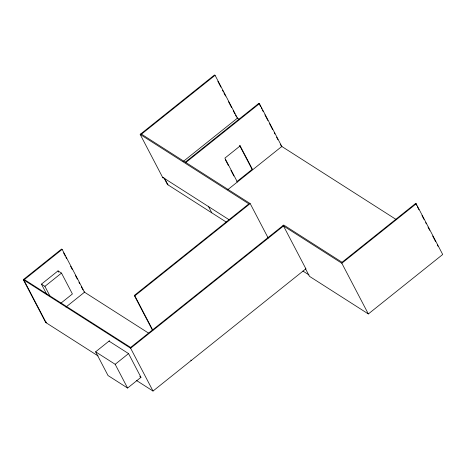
<?xml version="1.0" encoding="UTF-8"?>
<svg xmlns="http://www.w3.org/2000/svg" width="466" height="466" viewBox="0 0 466 466"><rect width="100%" height="100%" fill="white"/><g stroke="black" fill="none" stroke-linecap="round" stroke-linejoin="round"><path stroke-width="0.7" d="M281.65 146.842L281.814 146.458L259.428 103.644L258.886 103.295L185.293 162.145M163.7 177.354L162.937 177.965L140.173 134.418L214.529 74.956L215.071 75.306L237.456 118.125L183.109 161.58M141.478 134.156L215.071 75.306M98.099 355.96L45.685 322.478L23.3 279.658L61.594 249.036L62.141 249.386L84.527 292.205L65.922 307.077M62.141 249.386L23.848 280.008L46.227 322.827M185.835 162.488L259.428 103.644M46.728 294.262L41.439 284.144L58.023 270.88L61.495 273.099L72.405 293.97L60.796 303.255M41.439 284.144L44.911 286.357L61.495 273.099M240.176 145.893L224.886 158.12L237.375 181.996L236.827 181.653L252.118 169.42L252.665 169.77L240.176 145.893L239.635 145.543L252.118 169.42M45.685 322.478L46.21 322.058M227.839 189.621L281.814 146.458M152.673 330.627L134.295 295.479L248.873 203.858L140.173 134.418M134.295 295.479L134.843 295.828L250.184 203.595L268.224 238.103M109.009 341.112L128.552 353.595L140.965 377.338L127.585 388.038L108.042 375.555L95.629 351.813L109.539 340.693M23.3 279.658L130.631 348.224L283.503 225.981L305.888 268.795L153.017 391.044L136.538 380.518M95.629 351.813L115.172 364.296L128.552 353.595M342.056 262.282L415.649 203.438L416.19 203.782L442.7 254.488L368.344 313.944L309.465 276.332L305.341 268.451L305.888 268.795M282.955 225.631L341.834 263.243L416.19 203.782M236.914 117.776L239.279 119.29M281.266 146.114L396.374 219.643M140.936 133.806L250.184 203.595M342.603 262.632L283.718 225.02L130.614 347.455L23.824 279.239M162.558 177.237L229.097 219.742M226.493 222.23L167.44 184.507L164.015 177.954M302.912 271.049L309.01 274.94M83.979 291.856L148.736 333.219M190.763 360.072L191.31 360.416M139.742 376.557L140.965 377.338M415.649 203.438L416.651 205.355M417.32 206.63L418.992 209.828M421.998 215.577L424.002 219.41M425.674 222.608L426.338 223.884M428.009 227.082L429.681 230.28M432.687 236.029L435.693 241.778M437.364 244.976L438.034 246.252M258.886 103.295L260.552 106.487M261.222 107.768L261.892 109.044M262.562 110.326L263.226 111.601M264.898 114.799L267.903 120.548M269.575 123.746L272.581 129.496M274.253 132.694L274.923 133.969M276.588 137.167L277.928 139.724M280.264 144.198L280.934 145.474M341.834 263.243L368.344 313.944M217.867 81.352L220.872 87.101M222.544 90.299L223.214 91.575M223.884 92.851L225.55 96.048M228.561 101.798L231.567 107.553M233.239 110.745L234.905 113.943M235.575 115.219L236.245 116.5M225.328 159.657L228.288 165.314M230.915 170.34L233.868 175.997M208.314 206.176L211.797 212.845M164.556 178.297L167.987 184.856M134.843 295.828L152.883 330.336M130.631 348.224L153.017 391.044M63.597 252.869L65.269 256.067M65.939 257.343L66.609 258.624M70.616 266.29L72.288 269.488M75.294 275.237L77.298 279.076M78.97 282.268L79.634 283.549M81.305 286.741L82.977 289.939M115.172 364.296L127.585 388.038M58.023 270.88L58.681 272.144M44.911 286.357L49.868 295.846"/></g></svg>
